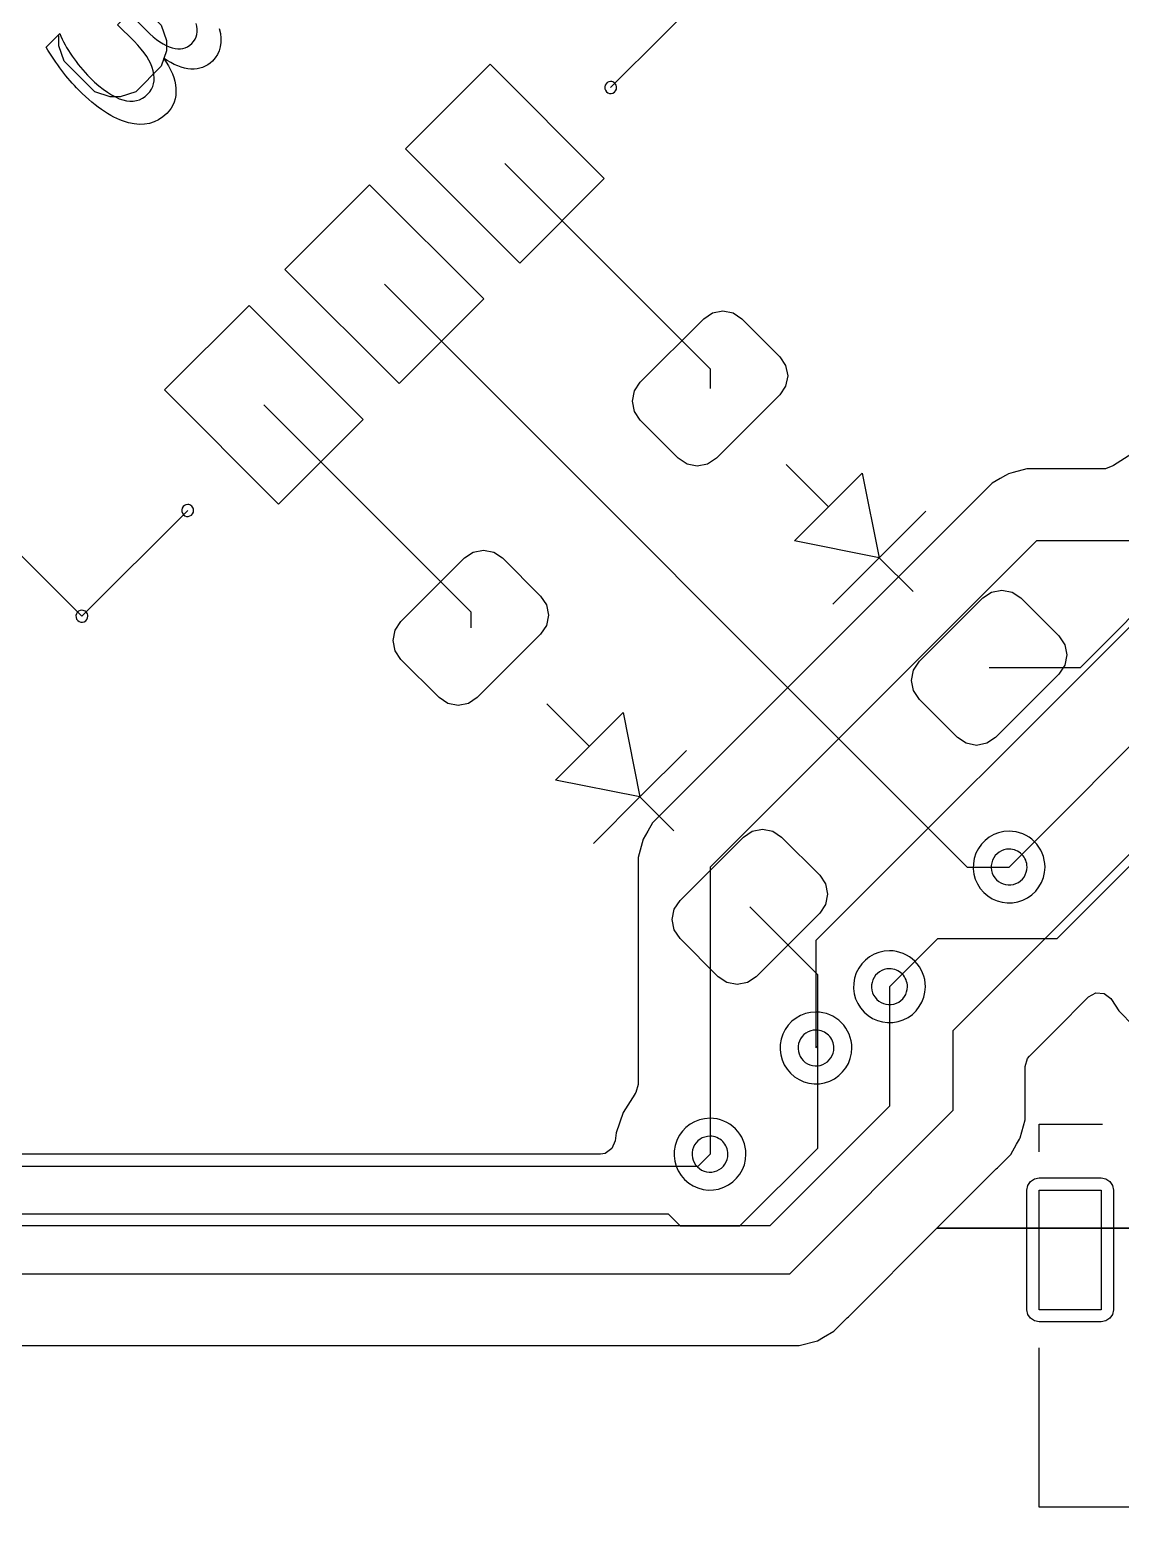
# Model space of a CAD drawing. Header units: millimetres. Extents: x 10 to 287, y 10 to 200.
# Drawn here: x 81.32 to 90.44, y 117.96 to 130.5 of the extents above; entities that cross this region are included whole.
import ezdxf

# ---------------------------------------------------------------- set-up
doc = ezdxf.new("R2010")
doc.units = ezdxf.units.MM
doc.layers.get('0').update_dxf_attribs({"linetype": 'CONTINUOUS'})

msp = doc.modelspace()

# ---------------------------------------------------------------- linework, layer by layer
at = {"color": 7}
for points in [[(82.3702, 131.2708), (82.9261, 130.7149), (82.2847, 130.6721), (82.413, 130.5439), (82.4557, 130.4156), (82.4557, 130.33), (82.413, 130.2018), (82.1992, 129.9879), (82.0709, 129.9452), (81.9853, 129.9452), (81.8571, 129.9879), (81.6005, 130.2445), (81.5577, 130.3728), (81.5577, 130.4583)], [(87.0533, 130.9072), (86.1694, 130.0233)], [(86.1694, 130.0233), (87.0533, 130.9072)], [(82.185379, 130.409802), (82.047028, 130.548153), (82.144078, 130.645203), (82.28879, 130.500491)], [(81.450175, 130.361583), (81.56418, 130.475588)], [(85.2855, 129.3869), (87, 127.6725)], [(84.2779, 128.3793), (89.15, 123.5072)], [(87, 127.6725), (87, 127.5072)], [(83.2703, 127.3717), (85, 125.6419), (85, 125.5072)], [(80.3358, 127.0181), (81.75, 125.6039)], [(81.75, 125.6039), (80.3358, 127.0181)], [(90.5258, 126.9608), (90.3731, 126.8648), (90.3702, 126.8626), (90.3681, 126.8617), (90.3672, 126.8611), (90.3671, 126.8613), (90.3056, 126.8362), (90.2929, 126.8355), (89.8145, 126.8355), (89.8145, 126.8355), (89.8069, 126.8355), (89.6488, 126.8355), (89.5342, 126.8048), (89.496, 126.7946), (89.476, 126.783), (89.4706, 126.7799), (89.4264, 126.7544), (89.3591, 126.7156), (89.3591, 126.7156), (86.5195, 123.8759), (86.5195, 123.8759), (86.4801, 123.8077), (86.4801, 123.8077), (86.4404, 123.739), (86.3995, 123.5863), (86.3995, 123.5863), (86.3995, 123.4182), (86.3995, 123.4181), (86.3995, 121.6896), (86.3798, 121.6226), (86.3725, 121.6123), (86.3702, 121.6095), (86.2742, 121.4567), (86.2146, 121.2865), (86.2069, 121.2178), (86.1798, 121.1534), (86.1222, 121.1138), (86.0837, 121.1077), (65.0824, 121.1077)], [(87.9899, 126.5173), (87.6364, 126.8708)], [(87.7071, 126.2344), (88.2728, 126.8001)], [(88.2728, 126.8001), (88.4142, 126.093), (87.7071, 126.2344)], [(82.6339, 126.4878), (81.75, 125.6039)], [(81.75, 125.6039), (82.6339, 126.4878)], [(88.4142, 126.093), (88.8031, 126.4819)], [(89.7278, 126.235), (87, 123.5072), (87, 121.1072)], [(90.8753, 126.235), (90.8753, 125.955), (90.0941, 125.1737), (89.3335, 125.1737)], [(90.8753, 126.235), (89.7278, 126.235)], [(88.4142, 126.093), (88.0253, 125.7041)], [(88.6971, 125.8101), (88.4142, 126.093)], [(90.6, 125.6072), (87.8854, 122.8926)], [(85.9899, 124.5173), (85.6364, 124.8708)], [(90.9, 124.9072), (89.5, 123.5072)], [(85.7071, 124.2344), (86.2728, 124.8001)], [(86.2728, 124.8001), (86.4142, 124.093), (85.7071, 124.2344)], [(86.4142, 124.093), (86.8031, 124.4819)], [(86.4142, 124.093), (86.0253, 123.7041)], [(86.6971, 123.8101), (86.4142, 124.093)], [(39.5, 106.5072), (53.5, 106.5072), (63, 116.0072), (63.5, 116.0072), (67.6, 120.1072), (87.6657, 120.1072), (89.0328, 121.4744), (89.0328, 122.14), (90.9, 124.0072)], [(89.15, 123.5072), (89.5, 123.5072)], [(90.5257, 123.5329), (89.9, 122.9072)], [(87.9, 122.6072), (87.3335, 123.1737)], [(87.8854, 122.8926), (87.8854, 121.9951)], [(88.9, 122.9072), (88.5, 122.5072)], [(89.9, 122.9072), (88.9, 122.9072)], [(87.9, 122.0072), (87.9, 122.6072)], [(88.5, 122.5072), (88.5, 121.5072)], [(104.631, 120.4873), (88.895, 120.4873), (89.3913, 120.9836), (89.3914, 120.9836), (89.4016, 120.9938), (89.4016, 120.9938), (89.5134, 121.1056), (89.5624, 121.1905), (89.5869, 121.233), (89.5869, 121.233), (89.5891, 121.2369), (89.5924, 121.2426), (89.6333, 121.3953), (89.6333, 121.5534), (89.6333, 121.561), (89.6333, 121.561), (89.6333, 121.8399), (89.653, 121.907), (89.6697, 121.9276), (89.881, 122.139), (90.1635, 122.4215), (90.2249, 122.455), (90.2946, 122.45), (90.3505, 122.4081), (90.3562, 122.3998), (90.4158, 122.3049), (90.4158, 122.3049), (90.5434, 122.1774)], [(64.5, 118.0072), (67.1, 120.6072), (86.6515, 120.6072), (86.7515, 120.5072), (87.2485, 120.5072), (87.9, 121.1587), (87.9, 122.0072)], [(87.8976, 122.0072), (87.8854, 121.9951)], [(87.9, 122.0072), (87.8976, 122.0072)], [(88.5, 121.5072), (87.5, 120.5072), (64.5, 120.5072)], [(89.75, 121.3572), (90.28, 121.3572)], [(89.75, 121.1272), (89.75, 121.3572)], [(86.9, 121.0072), (87, 121.1072)], [(66, 121.0072), (86.9, 121.0072)], [(67.9001, 119.5067), (87.579, 119.5067), (87.579, 119.5067), (87.5866, 119.5067), (87.7447, 119.5067), (87.7447, 119.5067), (87.8975, 119.5476), (87.9476, 119.5766), (88.0344, 119.6267), (88.1462, 119.7385), (88.1462, 119.7385), (88.1564, 119.7487), (88.1564, 119.7487), (88.895, 120.4873), (104.631, 120.4873)], [(89.75, 118.1572), (89.75, 119.4872)], [(97.25, 118.1572), (89.75, 118.1572)]]:
    msp.add_lwpolyline(points, dxfattribs=at)
for points in [[(82.431213, 130.269222)], [(85.4093, 128.5561), (84.4547, 129.5107), (85.1618, 130.2178), (86.1164, 129.2632)], [(85.4093, 128.5561), (84.4547, 129.5107), (85.1618, 130.2178), (86.1164, 129.2632)], [(85.4093, 128.5561), (84.4547, 129.5107), (85.1618, 130.2178), (86.1164, 129.2632)], [(86.1694, 130.0733)], [(84.4017, 127.5484), (83.4471, 128.503), (84.1542, 129.2101), (85.1088, 128.2555)], [(84.4017, 127.5484), (83.4471, 128.503), (84.1542, 129.2101), (85.1088, 128.2555)], [(84.4017, 127.5484), (83.4471, 128.503), (84.1542, 129.2101), (85.1088, 128.2555)], [(83.394, 126.5408), (82.4394, 127.4954), (83.1465, 128.2025), (84.1011, 127.2479)], [(83.394, 126.5408), (82.4394, 127.4954), (83.1465, 128.2025), (84.1011, 127.2479)], [(83.394, 126.5408), (82.4394, 127.4954), (83.1465, 128.2025), (84.1011, 127.2479)], [(87.053, 126.9238), (86.98, 126.8751), (86.8939, 126.8579), (86.8078, 126.8751), (86.7348, 126.9238), (86.4166, 127.242), (86.3679, 127.315), (86.3507, 127.4011), (86.3679, 127.4872), (86.4166, 127.5602), (86.947, 128.0906), (87.02, 128.1393), (87.1061, 128.1565), (87.1922, 128.1393), (87.2652, 128.0906), (87.5834, 127.7724), (87.6321, 127.6994), (87.6493, 127.6133), (87.6321, 127.5272), (87.5834, 127.4542)], [(87.053, 126.9238), (86.98, 126.8751), (86.8939, 126.8579), (86.8078, 126.8751), (86.7348, 126.9238), (86.4166, 127.242), (86.3679, 127.315), (86.3507, 127.4011), (86.3679, 127.4872), (86.4166, 127.5602), (86.947, 128.0906), (87.02, 128.1393), (87.1061, 128.1565), (87.1922, 128.1393), (87.2652, 128.0906), (87.5834, 127.7724), (87.6321, 127.6994), (87.6493, 127.6133), (87.6321, 127.5272), (87.5834, 127.4542)], [(87.053, 126.9238), (86.98, 126.8751), (86.8939, 126.8579), (86.8078, 126.8751), (86.7348, 126.9238), (86.4166, 127.242), (86.3679, 127.315), (86.3507, 127.4011), (86.3679, 127.4872), (86.4166, 127.5602), (86.947, 128.0906), (87.02, 128.1393), (87.1061, 128.1565), (87.1922, 128.1393), (87.2652, 128.0906), (87.5834, 127.7724), (87.6321, 127.6994), (87.6493, 127.6133), (87.6321, 127.5272), (87.5834, 127.4542)], [(82.6339, 126.5378)], [(85.053, 124.9238), (84.98, 124.8751), (84.8939, 124.8579), (84.8078, 124.8751), (84.7348, 124.9238), (84.4166, 125.242), (84.3679, 125.315), (84.3507, 125.4011), (84.3679, 125.4872), (84.4166, 125.5602), (84.947, 126.0906), (85.02, 126.1393), (85.1061, 126.1565), (85.1922, 126.1393), (85.2652, 126.0906), (85.5834, 125.7724), (85.6321, 125.6994), (85.6493, 125.6133), (85.6321, 125.5272), (85.5834, 125.4542)], [(85.053, 124.9238), (84.98, 124.8751), (84.8939, 124.8579), (84.8078, 124.8751), (84.7348, 124.9238), (84.4166, 125.242), (84.3679, 125.315), (84.3507, 125.4011), (84.3679, 125.4872), (84.4166, 125.5602), (84.947, 126.0906), (85.02, 126.1393), (85.1061, 126.1565), (85.1922, 126.1393), (85.2652, 126.0906), (85.5834, 125.7724), (85.6321, 125.6994), (85.6493, 125.6133), (85.6321, 125.5272), (85.5834, 125.4542)], [(85.053, 124.9238), (84.98, 124.8751), (84.8939, 124.8579), (84.8078, 124.8751), (84.7348, 124.9238), (84.4166, 125.242), (84.3679, 125.315), (84.3507, 125.4011), (84.3679, 125.4872), (84.4166, 125.5602), (84.947, 126.0906), (85.02, 126.1393), (85.1061, 126.1565), (85.1922, 126.1393), (85.2652, 126.0906), (85.5834, 125.7724), (85.6321, 125.6994), (85.6493, 125.6133), (85.6321, 125.5272), (85.5834, 125.4542)], [(89.3865, 124.5904), (89.3135, 124.5416), (89.2274, 124.5245), (89.1413, 124.5416), (89.0683, 124.5904), (88.7501, 124.9086), (88.7013, 124.9816), (88.6842, 125.0677), (88.7013, 125.1538), (88.7501, 125.2268), (89.2804, 125.7571), (89.3534, 125.8059), (89.4395, 125.823), (89.5256, 125.8059), (89.5986, 125.7571), (89.9168, 125.4389), (89.9656, 125.3659), (89.9827, 125.2798), (89.9656, 125.1937), (89.9168, 125.1207)], [(89.3865, 124.5904), (89.3135, 124.5416), (89.2274, 124.5245), (89.1413, 124.5416), (89.0683, 124.5904), (88.7501, 124.9086), (88.7013, 124.9816), (88.6842, 125.0677), (88.7013, 125.1538), (88.7501, 125.2268), (89.2804, 125.7571), (89.3534, 125.8059), (89.4395, 125.823), (89.5256, 125.8059), (89.5986, 125.7571), (89.9168, 125.4389), (89.9656, 125.3659), (89.9827, 125.2798), (89.9656, 125.1937), (89.9168, 125.1207)], [(89.3865, 124.5904), (89.3135, 124.5416), (89.2274, 124.5245), (89.1413, 124.5416), (89.0683, 124.5904), (88.7501, 124.9086), (88.7013, 124.9816), (88.6842, 125.0677), (88.7013, 125.1538), (88.7501, 125.2268), (89.2804, 125.7571), (89.3534, 125.8059), (89.4395, 125.823), (89.5256, 125.8059), (89.5986, 125.7571), (89.9168, 125.4389), (89.9656, 125.3659), (89.9827, 125.2798), (89.9656, 125.1937), (89.9168, 125.1207)], [(81.75, 125.6539)], [(81.75, 125.6539)], [(87.3865, 122.5904), (87.3135, 122.5416), (87.2274, 122.5245), (87.1413, 122.5416), (87.0683, 122.5904), (86.7501, 122.9086), (86.7013, 122.9816), (86.6842, 123.0677), (86.7013, 123.1538), (86.7501, 123.2268), (87.2804, 123.7571), (87.3534, 123.8059), (87.4395, 123.823), (87.5256, 123.8059), (87.5986, 123.7571), (87.9168, 123.4389), (87.9656, 123.3659), (87.9827, 123.2798), (87.9656, 123.1937), (87.9168, 123.1207)], [(87.3865, 122.5904), (87.3135, 122.5416), (87.2274, 122.5245), (87.1413, 122.5416), (87.0683, 122.5904), (86.7501, 122.9086), (86.7013, 122.9816), (86.6842, 123.0677), (86.7013, 123.1538), (86.7501, 123.2268), (87.2804, 123.7571), (87.3534, 123.8059), (87.4395, 123.823), (87.5256, 123.8059), (87.5986, 123.7571), (87.9168, 123.4389), (87.9656, 123.3659), (87.9827, 123.2798), (87.9656, 123.1937), (87.9168, 123.1207)], [(87.3865, 122.5904), (87.3135, 122.5416), (87.2274, 122.5245), (87.1413, 122.5416), (87.0683, 122.5904), (86.7501, 122.9086), (86.7013, 122.9816), (86.6842, 123.0677), (86.7013, 123.1538), (86.7501, 123.2268), (87.2804, 123.7571), (87.3534, 123.8059), (87.4395, 123.823), (87.5256, 123.8059), (87.5986, 123.7571), (87.9168, 123.4389), (87.9656, 123.3659), (87.9827, 123.2798), (87.9656, 123.1937), (87.9168, 123.1207)], [(89.5, 123.8072)], [(89.5, 123.8072)], [(89.5, 123.6572)], [(89.5, 123.6572)], [(88.5, 122.8072)], [(88.5, 122.8072)], [(88.5, 122.6572)], [(88.5, 122.6572)], [(87.8854, 122.2951)], [(87.8854, 122.2951)], [(87.8854, 122.1451)], [(87.8854, 122.1451)], [(87, 121.4072)], [(87, 121.4072)], [(87, 121.2572)], [(87, 121.2572)], [(89.648, 120.8072), (89.6558, 120.8462), (89.6779, 120.8793), (89.711, 120.9014), (89.75, 120.9092), (90.27, 120.9092), (90.309, 120.9014), (90.3421, 120.8793), (90.3642, 120.8462), (90.372, 120.8072), (90.372, 119.8072), (90.3642, 119.7682), (90.3421, 119.7351), (90.309, 119.713), (90.27, 119.7052), (89.75, 119.7052), (89.711, 119.713), (89.6779, 119.7351), (89.6558, 119.7682), (89.648, 119.8072)], [(89.75, 119.8072), (89.75, 120.8072), (90.27, 120.8072), (90.27, 119.8072)], [(89.75, 119.8072), (89.75, 120.8072), (90.27, 120.8072), (90.27, 119.8072)]]:
    msp.add_lwpolyline(points, close=True, dxfattribs=at)
for points in [[(82.28879, 130.500491), (82.367772, 130.421509), (82.439699, 130.372577), (82.50457, 130.353696)], [(82.66794, 130.391442), (82.712762, 130.436263), (82.725326, 130.492296), (82.705635, 130.559541)], [(82.898366, 130.515326), (82.928861, 130.403759), (82.90942, 130.313287), (82.840043, 130.243911)], [(81.581023, 130.166431), (81.535559, 130.225924), (81.491943, 130.290974), (81.450175, 130.361583)], [(81.56418, 130.475588), (81.589612, 130.411963), (81.623959, 130.348775), (81.667221, 130.286025)], [(82.345877, 130.161608), (82.326342, 130.239607), (82.272842, 130.322338), (82.185379, 130.409802)], [(82.50457, 130.353696), (82.569832, 130.335208), (82.624288, 130.34779), (82.66794, 130.391442)], [(81.667221, 130.286025), (81.710486, 130.223273), (81.761007, 130.163007), (81.818786, 130.105229)], [(82.43121, 130.269208), (82.495989, 130.180264), (82.530749, 130.095225), (82.535489, 130.014092)], [(82.660814, 130.177592), (82.590046, 130.182099), (82.513513, 130.212642), (82.431213, 130.269222)], [(82.840043, 130.243911), (82.791713, 130.195581), (82.73197, 130.173474), (82.660814, 130.177592)], [(81.724168, 130.001069), (81.67434, 130.050897), (81.626625, 130.106017), (81.581023, 130.166431)], [(82.299387, 129.967225), (82.350836, 130.018673), (82.366332, 130.083468), (82.345877, 130.161608)], [(82.138402, 129.728318), (82.010668, 129.761729), (81.87259, 129.852646), (81.724168, 130.001069)], [(81.818786, 130.105229), (81.919501, 130.004513), (82.010714, 129.942532), (82.092424, 129.919286)], [(82.535489, 130.014092), (82.540759, 129.932426), (82.515332, 129.86353), (82.459207, 129.807406)], [(86.123206, 130.042434), (86.115467, 130.02375), (86.119745, 130.002245), (86.134045, 129.987945)], [(86.1694, 130.0733), (86.149177, 130.0733), (86.130945, 130.061118), (86.123206, 130.042434)], [(86.134045, 129.987945), (86.148345, 129.973645), (86.16985, 129.969367), (86.188534, 129.977106)], [(86.204755, 130.058655), (86.195379, 130.068032), (86.182661, 130.0733), (86.1694, 130.0733)], [(86.188534, 129.977106), (86.207218, 129.984845), (86.2194, 130.003077), (86.2194, 130.0233)], [(86.2194, 130.0233), (86.2194, 130.036561), (86.214132, 130.049279), (86.204755, 130.058655)], [(82.092424, 129.919286), (82.174664, 129.89551), (82.243652, 129.911489), (82.299387, 129.967225)], [(82.459207, 129.807406), (82.37307, 129.721269), (82.266135, 129.694906), (82.138402, 129.728318)], [(82.587706, 126.506934), (82.579967, 126.48825), (82.584245, 126.466745), (82.598545, 126.452445)], [(82.6339, 126.5378), (82.613677, 126.5378), (82.595445, 126.525618), (82.587706, 126.506934)], [(82.669255, 126.523155), (82.659879, 126.532532), (82.647161, 126.5378), (82.6339, 126.5378)], [(82.653034, 126.441606), (82.671718, 126.449345), (82.6839, 126.467577), (82.6839, 126.4878)], [(82.6839, 126.4878), (82.6839, 126.501061), (82.678632, 126.513779), (82.669255, 126.523155)], [(82.598545, 126.452445), (82.612845, 126.438145), (82.63435, 126.433867), (82.653034, 126.441606)], [(81.703806, 125.623034), (81.696067, 125.60435), (81.700345, 125.582845), (81.714645, 125.568545)], [(81.703806, 125.623034), (81.696067, 125.60435), (81.700345, 125.582845), (81.714645, 125.568545)], [(81.75, 125.6539), (81.729777, 125.6539), (81.711545, 125.641718), (81.703806, 125.623034)], [(81.75, 125.6539), (81.729777, 125.6539), (81.711545, 125.641718), (81.703806, 125.623034)], [(81.785355, 125.639255), (81.775979, 125.648632), (81.763261, 125.6539), (81.75, 125.6539)], [(81.785355, 125.639255), (81.775979, 125.648632), (81.763261, 125.6539), (81.75, 125.6539)], [(81.769134, 125.557706), (81.787818, 125.565445), (81.8, 125.583677), (81.8, 125.6039)], [(81.769134, 125.557706), (81.787818, 125.565445), (81.8, 125.583677), (81.8, 125.6039)], [(81.8, 125.6039), (81.8, 125.617161), (81.794732, 125.629879), (81.785355, 125.639255)], [(81.8, 125.6039), (81.8, 125.617161), (81.794732, 125.629879), (81.785355, 125.639255)], [(81.714645, 125.568545), (81.728945, 125.554245), (81.75045, 125.549967), (81.769134, 125.557706)], [(81.714645, 125.568545), (81.728945, 125.554245), (81.75045, 125.549967), (81.769134, 125.557706)], [(89.5, 123.8072), (89.378661, 123.8072), (89.26927, 123.734107), (89.222836, 123.622005)], [(89.5, 123.8072), (89.378661, 123.8072), (89.26927, 123.734107), (89.222836, 123.622005)], [(89.712132, 123.719332), (89.655871, 123.775593), (89.579565, 123.8072), (89.5, 123.8072)], [(89.712132, 123.719332), (89.655871, 123.775593), (89.579565, 123.8072), (89.5, 123.8072)], [(89.8, 123.5072), (89.8, 123.586765), (89.768393, 123.663071), (89.712132, 123.719332)], [(89.8, 123.5072), (89.8, 123.586765), (89.768393, 123.663071), (89.712132, 123.719332)], [(89.222836, 123.622005), (89.176402, 123.509903), (89.202069, 123.380867), (89.287868, 123.295068)], [(89.222836, 123.622005), (89.176402, 123.509903), (89.202069, 123.380867), (89.287868, 123.295068)], [(89.5, 123.6572), (89.439331, 123.6572), (89.384635, 123.620654), (89.361418, 123.564603)], [(89.5, 123.6572), (89.439331, 123.6572), (89.384635, 123.620654), (89.361418, 123.564603)], [(89.606066, 123.613266), (89.577936, 123.641396), (89.539782, 123.6572), (89.5, 123.6572)], [(89.606066, 123.613266), (89.577936, 123.641396), (89.539782, 123.6572), (89.5, 123.6572)], [(89.65, 123.5072), (89.65, 123.546982), (89.634196, 123.585136), (89.606066, 123.613266)], [(89.65, 123.5072), (89.65, 123.546982), (89.634196, 123.585136), (89.606066, 123.613266)], [(89.361418, 123.564603), (89.338201, 123.508551), (89.351034, 123.444034), (89.393934, 123.401134)], [(89.361418, 123.564603), (89.338201, 123.508551), (89.351034, 123.444034), (89.393934, 123.401134)], [(89.557403, 123.368618), (89.613454, 123.391835), (89.65, 123.446531), (89.65, 123.5072)], [(89.557403, 123.368618), (89.613454, 123.391835), (89.65, 123.446531), (89.65, 123.5072)], [(89.614805, 123.230036), (89.726907, 123.27647), (89.8, 123.385861), (89.8, 123.5072)], [(89.614805, 123.230036), (89.726907, 123.27647), (89.8, 123.385861), (89.8, 123.5072)], [(89.393934, 123.401134), (89.436834, 123.358234), (89.501351, 123.345401), (89.557403, 123.368618)], [(89.393934, 123.401134), (89.436834, 123.358234), (89.501351, 123.345401), (89.557403, 123.368618)], [(89.287868, 123.295068), (89.373667, 123.209269), (89.502703, 123.183602), (89.614805, 123.230036)], [(89.287868, 123.295068), (89.373667, 123.209269), (89.502703, 123.183602), (89.614805, 123.230036)], [(88.5, 122.8072), (88.378661, 122.8072), (88.26927, 122.734107), (88.222836, 122.622005)], [(88.5, 122.8072), (88.378661, 122.8072), (88.26927, 122.734107), (88.222836, 122.622005)], [(88.712132, 122.719332), (88.655871, 122.775593), (88.579565, 122.8072), (88.5, 122.8072)], [(88.712132, 122.719332), (88.655871, 122.775593), (88.579565, 122.8072), (88.5, 122.8072)], [(88.8, 122.5072), (88.8, 122.586765), (88.768393, 122.663071), (88.712132, 122.719332)], [(88.8, 122.5072), (88.8, 122.586765), (88.768393, 122.663071), (88.712132, 122.719332)], [(88.222836, 122.622005), (88.176402, 122.509903), (88.202069, 122.380867), (88.287868, 122.295068)], [(88.222836, 122.622005), (88.176402, 122.509903), (88.202069, 122.380867), (88.287868, 122.295068)], [(88.5, 122.6572), (88.439331, 122.6572), (88.384635, 122.620654), (88.361418, 122.564603)], [(88.5, 122.6572), (88.439331, 122.6572), (88.384635, 122.620654), (88.361418, 122.564603)], [(88.606066, 122.613266), (88.577936, 122.641396), (88.539782, 122.6572), (88.5, 122.6572)], [(88.606066, 122.613266), (88.577936, 122.641396), (88.539782, 122.6572), (88.5, 122.6572)], [(88.65, 122.5072), (88.65, 122.546982), (88.634196, 122.585136), (88.606066, 122.613266)], [(88.65, 122.5072), (88.65, 122.546982), (88.634196, 122.585136), (88.606066, 122.613266)], [(88.361418, 122.564603), (88.338201, 122.508551), (88.351034, 122.444034), (88.393934, 122.401134)], [(88.361418, 122.564603), (88.338201, 122.508551), (88.351034, 122.444034), (88.393934, 122.401134)], [(88.557403, 122.368618), (88.613454, 122.391835), (88.65, 122.446531), (88.65, 122.5072)], [(88.557403, 122.368618), (88.613454, 122.391835), (88.65, 122.446531), (88.65, 122.5072)], [(88.614805, 122.230036), (88.726907, 122.27647), (88.8, 122.385861), (88.8, 122.5072)], [(88.614805, 122.230036), (88.726907, 122.27647), (88.8, 122.385861), (88.8, 122.5072)], [(88.393934, 122.401134), (88.436834, 122.358234), (88.501351, 122.345401), (88.557403, 122.368618)], [(88.393934, 122.401134), (88.436834, 122.358234), (88.501351, 122.345401), (88.557403, 122.368618)], [(87.8854, 122.2951), (87.764061, 122.2951), (87.65467, 122.222007), (87.608236, 122.109905)], [(87.8854, 122.2951), (87.764061, 122.2951), (87.65467, 122.222007), (87.608236, 122.109905)], [(88.097532, 122.207232), (88.041271, 122.263493), (87.964965, 122.2951), (87.8854, 122.2951)], [(88.097532, 122.207232), (88.041271, 122.263493), (87.964965, 122.2951), (87.8854, 122.2951)], [(88.1854, 121.9951), (88.1854, 122.074665), (88.153793, 122.150971), (88.097532, 122.207232)], [(88.1854, 121.9951), (88.1854, 122.074665), (88.153793, 122.150971), (88.097532, 122.207232)], [(88.287868, 122.295068), (88.373667, 122.209269), (88.502703, 122.183602), (88.614805, 122.230036)], [(88.287868, 122.295068), (88.373667, 122.209269), (88.502703, 122.183602), (88.614805, 122.230036)], [(87.608236, 122.109905), (87.561802, 121.997803), (87.587469, 121.868767), (87.673268, 121.782968)], [(87.608236, 122.109905), (87.561802, 121.997803), (87.587469, 121.868767), (87.673268, 121.782968)], [(87.8854, 122.1451), (87.824731, 122.1451), (87.770035, 122.108554), (87.746818, 122.052503)], [(87.8854, 122.1451), (87.824731, 122.1451), (87.770035, 122.108554), (87.746818, 122.052503)], [(87.991466, 122.101166), (87.963336, 122.129296), (87.925182, 122.1451), (87.8854, 122.1451)], [(87.991466, 122.101166), (87.963336, 122.129296), (87.925182, 122.1451), (87.8854, 122.1451)], [(88.0354, 121.9951), (88.0354, 122.034882), (88.019596, 122.073036), (87.991466, 122.101166)], [(88.0354, 121.9951), (88.0354, 122.034882), (88.019596, 122.073036), (87.991466, 122.101166)], [(87.746818, 122.052503), (87.723601, 121.996451), (87.736434, 121.931934), (87.779334, 121.889034)], [(87.746818, 122.052503), (87.723601, 121.996451), (87.736434, 121.931934), (87.779334, 121.889034)], [(87.942803, 121.856518), (87.998854, 121.879735), (88.0354, 121.934431), (88.0354, 121.9951)], [(87.942803, 121.856518), (87.998854, 121.879735), (88.0354, 121.934431), (88.0354, 121.9951)], [(88.000205, 121.717936), (88.112307, 121.76437), (88.1854, 121.873761), (88.1854, 121.9951)], [(88.000205, 121.717936), (88.112307, 121.76437), (88.1854, 121.873761), (88.1854, 121.9951)], [(87.779334, 121.889034), (87.822234, 121.846134), (87.886751, 121.833301), (87.942803, 121.856518)], [(87.779334, 121.889034), (87.822234, 121.846134), (87.886751, 121.833301), (87.942803, 121.856518)], [(87.673268, 121.782968), (87.759067, 121.697169), (87.888103, 121.671502), (88.000205, 121.717936)], [(87.673268, 121.782968), (87.759067, 121.697169), (87.888103, 121.671502), (88.000205, 121.717936)], [(87, 121.4072), (86.878661, 121.4072), (86.76927, 121.334107), (86.722836, 121.222005)], [(87, 121.4072), (86.878661, 121.4072), (86.76927, 121.334107), (86.722836, 121.222005)], [(87.212132, 121.319332), (87.155871, 121.375593), (87.079565, 121.4072), (87, 121.4072)], [(87.212132, 121.319332), (87.155871, 121.375593), (87.079565, 121.4072), (87, 121.4072)], [(86.722836, 121.222005), (86.676402, 121.109903), (86.702069, 120.980867), (86.787868, 120.895068)], [(86.722836, 121.222005), (86.676402, 121.109903), (86.702069, 120.980867), (86.787868, 120.895068)], [(87, 121.2572), (86.939331, 121.2572), (86.884635, 121.220654), (86.861418, 121.164603)], [(87, 121.2572), (86.939331, 121.2572), (86.884635, 121.220654), (86.861418, 121.164603)], [(87.106066, 121.213266), (87.077936, 121.241396), (87.039782, 121.2572), (87, 121.2572)], [(87.106066, 121.213266), (87.077936, 121.241396), (87.039782, 121.2572), (87, 121.2572)], [(87.15, 121.1072), (87.15, 121.146982), (87.134196, 121.185136), (87.106066, 121.213266)], [(87.15, 121.1072), (87.15, 121.146982), (87.134196, 121.185136), (87.106066, 121.213266)], [(87.3, 121.1072), (87.3, 121.186765), (87.268393, 121.263071), (87.212132, 121.319332)], [(87.3, 121.1072), (87.3, 121.186765), (87.268393, 121.263071), (87.212132, 121.319332)], [(86.861418, 121.164603), (86.838201, 121.108551), (86.851034, 121.044034), (86.893934, 121.001134)], [(86.861418, 121.164603), (86.838201, 121.108551), (86.851034, 121.044034), (86.893934, 121.001134)], [(87.057403, 120.968618), (87.113454, 120.991835), (87.15, 121.046531), (87.15, 121.1072)], [(87.057403, 120.968618), (87.113454, 120.991835), (87.15, 121.046531), (87.15, 121.1072)], [(87.114805, 120.830036), (87.226907, 120.87647), (87.3, 120.985861), (87.3, 121.1072)], [(87.114805, 120.830036), (87.226907, 120.87647), (87.3, 120.985861), (87.3, 121.1072)], [(86.893934, 121.001134), (86.936834, 120.958234), (87.001351, 120.945401), (87.057403, 120.968618)], [(86.893934, 121.001134), (86.936834, 120.958234), (87.001351, 120.945401), (87.057403, 120.968618)], [(86.787868, 120.895068), (86.873667, 120.809269), (87.002703, 120.783602), (87.114805, 120.830036)], [(86.787868, 120.895068), (86.873667, 120.809269), (87.002703, 120.783602), (87.114805, 120.830036)]]:
    msp.add_open_spline(points, degree=3, dxfattribs=at)

doc.saveas('drawing.dxf')
